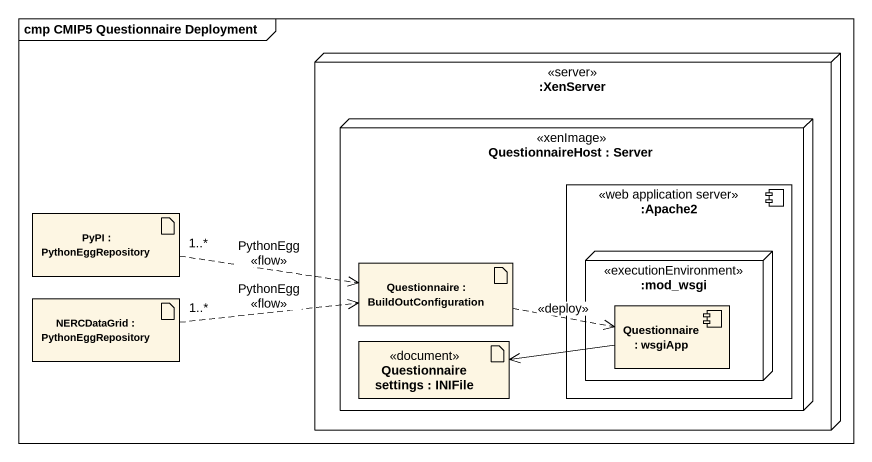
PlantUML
@startuml
mainframe cmp CMIP5 Questionnaire Deployment
node ":XenServer" as XenServer <<server>> {
  node "QuestionnaireHost : Server" as QuestionnaireHost <<xenImage>> {
    component ":Apache2" as Apache2 <<web application server>> {
      node ":mod_wsgi" as mod_wsgi <<executionEnvironment>> {
        component "Questionnaire : wsgiApp" as Questionnaire_2
      }
    }
    artifact "Questionnaire : BuildOutConfiguration" as Questionnaire
    artifact "Questionnaire settings : INIFile" as Questionnaire_settings <<document>>
  }
}
artifact "PyPI : PythonEggRepository" as PyPI
artifact "NERCDataGrid : PythonEggRepository" as NERCDataGrid
PyPI "1..*" .right.> Questionnaire : PythonEgg\n<<flow>>
NERCDataGrid "1..*" .right.> Questionnaire : PythonEgg\n<<flow>>
Questionnaire .right.> Questionnaire_2 : <<deploy>>
Questionnaire_2 -left-> Questionnaire_settings
@enduml
